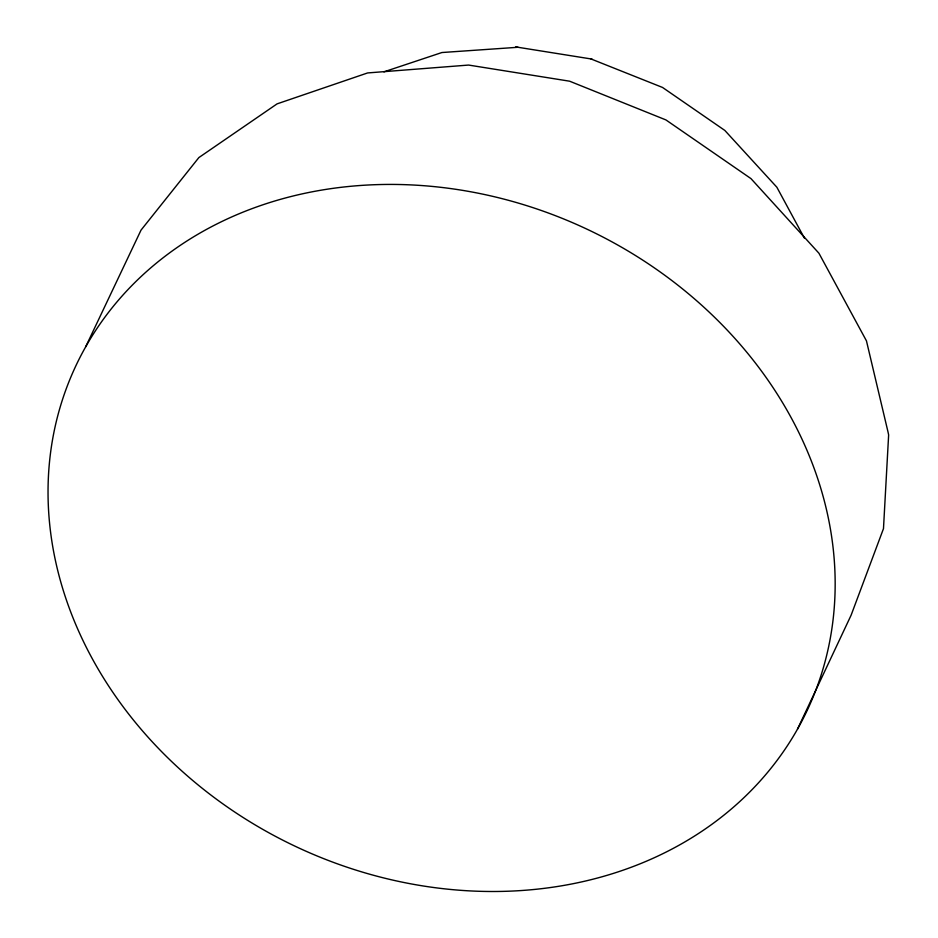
<?xml version="1.0" encoding="UTF-8"?>
<svg xmlns="http://www.w3.org/2000/svg" width="938" height="938" viewBox="0 0 938 938"><rect width="100%" height="100%" fill="white"/><g stroke="black" fill="none" stroke-linecap="round" stroke-linejoin="round"><path stroke-width="1.41" d="M85.686 346.79L141.04 230.103L198.868 157.572L277.073 103.872L367.614 72.941L468.601 65.062L569.612 81.196L665.921 119.923L750.951 178.595L818.921 253.225L866.454 340.869L888.028 432.031L888.638 434.927L883.479 528.645L851.106 615.211L797.511 729.119A404.231 341.303 25.2 0 1 118.153 699.936A404.231 341.303 25.2 0 1 409.132 184.821A404.231 341.303 25.2 0 1 797.511 729.119M383.912 71.851L441.915 52.528L518.046 47.275M590.94 58.93L662.545 87.457L724.828 130.429L776.852 187.213L804.452 238.205M515.619 46.9L592.019 59.094"/></g></svg>
